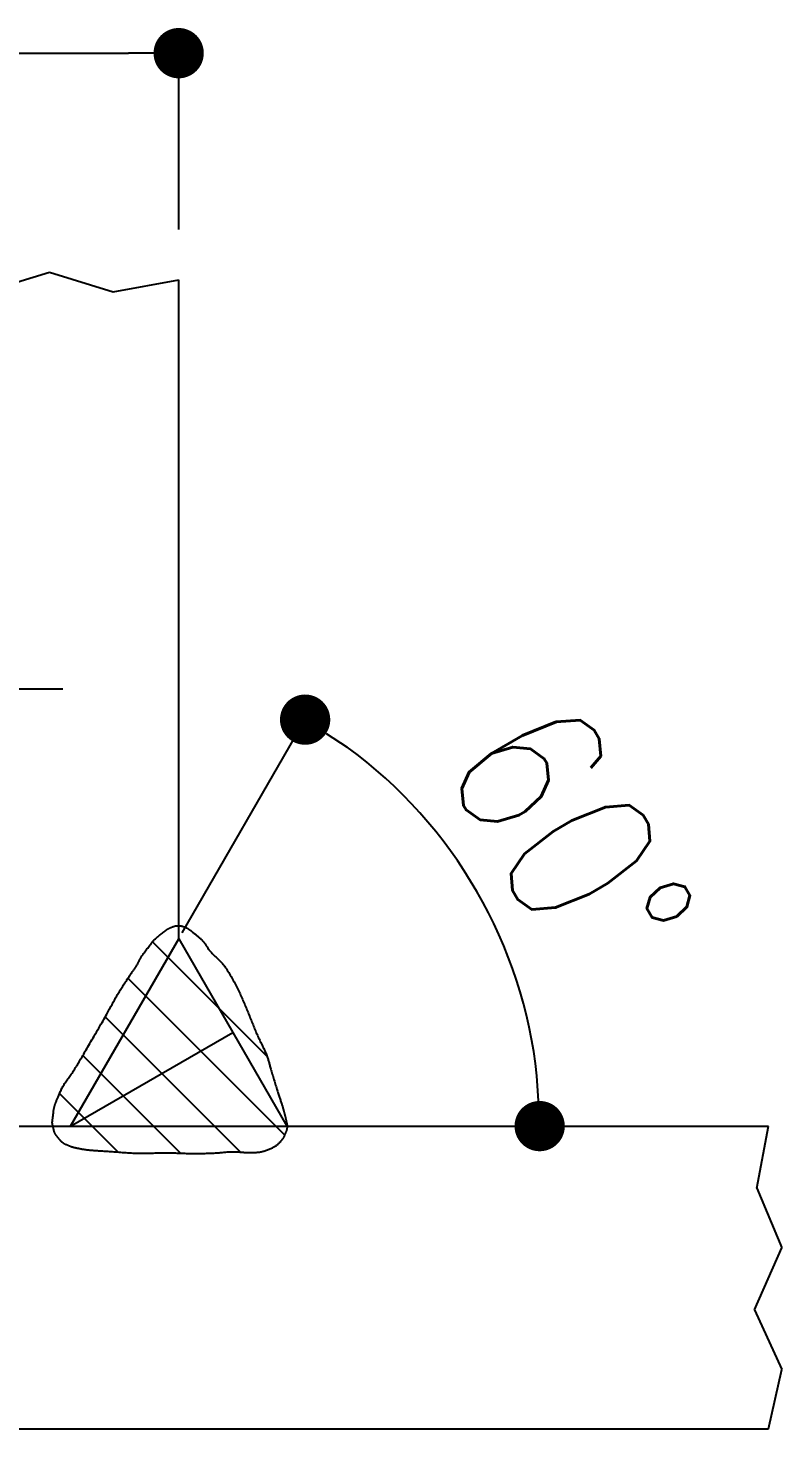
# Model space of a CAD drawing. Header units: millimetres. Extents: x 0 to 29624, y 0 to 14691.
# Drawn here: x 14247.2 to 14367.2, y 3283.2 to 3506.1 of the extents above; entities that cross this region are included whole.
import ezdxf

# ---------------------------------------------------------------- set-up
doc = ezdxf.new("R2010")
doc.units = ezdxf.units.MM
doc.header["$LTSCALE"] = 5
doc.layers.get('0').update_dxf_attribs({"color": 255})
doc.layers.add('寸法', color=4, linetype='Continuous')
doc.layers.add('金物', color=142, linetype='Continuous')
doc.styles.add('04setumei', font='simplex.shx', dxfattribs={"width": 0.7, "height": 2.5, "bigfont": 'extfont2.shx'})

# ---------------------------------------------------------------- blocks, each defined once
blk = doc.blocks.new('_Dot')
at = {"color": 0, "linetype": 'ByBlock', "lineweight": -2}
blk.add_line((-0.5, 0), (-1, 0), dxfattribs=at)
at = {"color": 0, "linetype": 'ByBlock', "const_width": 0.5}
blk.add_lwpolyline([(-0.25, 0, 1), (0.25, 0, 1)], format="xyb", close=True, dxfattribs=at)

msp = doc.modelspace()

# ---------------------------------------------------------------- linework, layer by layer
at = {"layer": '寸法'}
for p, q in [((14227.529, 3502.063), (14263.155, 3502.063)), ((14271.155, 3474.012), (14271.155, 3502.063)), ((14244.738, 3400.91), (14252.738, 3400.91)), ((14271.713, 3362.142), (14291.281, 3396.033)), ((14253.946, 3331.368), (14271.155, 3361.175)), ((14267.254, 3360.98), (14267.32, 3361.051)), ((14267.32, 3361.051), (14267.384, 3361.117)), ((14267.384, 3361.117), (14267.445, 3361.178)), ((14267.445, 3361.178), (14267.503, 3361.234)), ((14267.503, 3361.234), (14267.559, 3361.287)), ((14267.559, 3361.287), (14267.614, 3361.336)), ((14267.614, 3361.336), (14267.667, 3361.383)), ((14267.667, 3361.383), (14267.719, 3361.428)), ((14267.719, 3361.428), (14267.771, 3361.471)), ((14267.771, 3361.471), (14267.823, 3361.514)), ((14267.823, 3361.514), (14267.875, 3361.557)), ((14267.875, 3361.557), (14267.927, 3361.6)), ((14267.927, 3361.6), (14267.979, 3361.645)), ((14267.979, 3361.645), (14268.034, 3361.691)), ((14268.034, 3361.691), (14268.088, 3361.738)), ((14268.088, 3361.738), (14268.142, 3361.783)), ((14268.142, 3361.783), (14268.196, 3361.826)), ((14268.196, 3361.826), (14268.25, 3361.868)), ((14268.25, 3361.868), (14268.303, 3361.909)), ((14268.303, 3361.909), (14268.355, 3361.949)), ((14268.355, 3361.949), (14268.407, 3361.988)), ((14268.407, 3361.988), (14268.459, 3362.026)), ((14268.459, 3362.026), (14268.51, 3362.063)), ((14268.51, 3362.063), (14268.561, 3362.098)), ((14268.561, 3362.098), (14268.61, 3362.134)), ((14268.61, 3362.134), (14268.659, 3362.168)), ((14268.659, 3362.168), (14268.707, 3362.202)), ((14268.707, 3362.202), (14268.754, 3362.236)), ((14268.754, 3362.236), (14268.801, 3362.269)), ((14268.801, 3362.269), (14268.847, 3362.302)), ((14268.847, 3362.302), (14268.891, 3362.335)), ((14268.891, 3362.335), (14268.934, 3362.367)), ((14268.934, 3362.367), (14268.975, 3362.398)), ((14268.975, 3362.398), (14269.013, 3362.428)), ((14269.013, 3362.428), (14269.05, 3362.458)), ((14269.05, 3362.458), (14269.085, 3362.486)), ((14269.085, 3362.486), (14269.12, 3362.514)), ((14269.12, 3362.514), (14269.154, 3362.542)), ((14269.154, 3362.542), (14269.187, 3362.569)), ((14269.187, 3362.569), (14269.221, 3362.596)), ((14269.221, 3362.596), (14269.255, 3362.622)), ((14269.255, 3362.622), (14269.29, 3362.648)), ((14269.29, 3362.648), (14269.326, 3362.673)), ((14269.326, 3362.673), (14269.363, 3362.698)), ((14269.363, 3362.698), (14269.402, 3362.724)), ((14269.402, 3362.724), (14269.444, 3362.749)), ((14269.444, 3362.749), (14269.487, 3362.774)), ((14269.487, 3362.774), (14269.534, 3362.799)), ((14269.534, 3362.799), (14269.585, 3362.825)), ((14269.585, 3362.825), (14269.638, 3362.851)), ((14269.638, 3362.851), (14269.694, 3362.877)), ((14269.694, 3362.877), (14269.753, 3362.904)), ((14269.753, 3362.904), (14269.814, 3362.93)), ((14269.814, 3362.93), (14269.877, 3362.957)), ((14269.877, 3362.957), (14269.94, 3362.983)), ((14269.94, 3362.983), (14270.004, 3363.009)), ((14270.004, 3363.009), (14270.068, 3363.034)), ((14270.068, 3363.034), (14270.132, 3363.058)), ((14270.132, 3363.058), (14270.196, 3363.081)), ((14270.196, 3363.081), (14270.258, 3363.104)), ((14270.258, 3363.104), (14270.318, 3363.125)), ((14270.318, 3363.125), (14270.377, 3363.144)), ((14270.377, 3363.144), (14270.433, 3363.162)), ((14270.433, 3363.162), (14270.485, 3363.178)), ((14270.485, 3363.178), (14270.535, 3363.192)), ((14270.535, 3363.192), (14270.582, 3363.204)), ((14270.582, 3363.204), (14270.626, 3363.215)), ((14270.626, 3363.215), (14270.669, 3363.223)), ((14270.669, 3363.223), (14270.71, 3363.23)), ((14270.71, 3363.23), (14270.75, 3363.236)), ((14270.75, 3363.236), (14270.788, 3363.24)), ((14270.788, 3363.24), (14270.825, 3363.244)), ((14270.825, 3363.244), (14270.861, 3363.246)), ((14270.861, 3363.246), (14270.895, 3363.247)), ((14270.895, 3363.247), (14270.929, 3363.248)), ((14270.929, 3363.248), (14270.962, 3363.248)), ((14270.962, 3363.248), (14270.995, 3363.248)), ((14270.995, 3363.248), (14271.027, 3363.248)), ((14271.027, 3363.248), (14271.059, 3363.247)), ((14271.059, 3363.247), (14271.091, 3363.247)), ((14271.091, 3363.247), (14271.123, 3363.247)), ((14271.123, 3363.247), (14271.155, 3363.247)), ((14271.155, 3363.247), (14271.187, 3363.247)), ((14271.155, 3361.175), (14288.364, 3331.368)), ((14271.187, 3363.247), (14271.217, 3363.247)), ((14271.217, 3363.247), (14271.247, 3363.247)), ((14271.247, 3363.247), (14271.276, 3363.246)), ((14271.276, 3363.246), (14271.305, 3363.245)), ((14271.305, 3363.245), (14271.332, 3363.244)), ((14271.332, 3363.244), (14271.359, 3363.242)), ((14271.359, 3363.242), (14271.386, 3363.24)), ((14271.386, 3363.24), (14271.413, 3363.238)), ((14271.413, 3363.238), (14271.44, 3363.235)), ((14271.44, 3363.235), (14271.466, 3363.232)), ((14271.466, 3363.232), (14271.493, 3363.228)), ((14271.493, 3363.228), (14271.519, 3363.224)), ((14271.519, 3363.224), (14271.547, 3363.22)), ((14271.547, 3363.22), (14271.574, 3363.214)), ((14271.574, 3363.214), (14271.602, 3363.208)), ((14271.602, 3363.208), (14271.632, 3363.202)), ((14271.632, 3363.202), (14271.661, 3363.195)), ((14271.661, 3363.195), (14271.691, 3363.187)), ((14271.691, 3363.187), (14271.72, 3363.179)), ((14271.72, 3363.179), (14271.75, 3363.17)), ((14271.75, 3363.17), (14271.781, 3363.161)), ((14271.781, 3363.161), (14271.811, 3363.151)), ((14271.811, 3363.151), (14271.841, 3363.141)), ((14271.841, 3363.141), (14271.872, 3363.13)), ((14271.872, 3363.13), (14271.902, 3363.119)), ((14271.902, 3363.119), (14271.933, 3363.108)), ((14271.933, 3363.108), (14271.964, 3363.095)), ((14271.964, 3363.095), (14271.995, 3363.083)), ((14271.995, 3363.083), (14272.026, 3363.071)), ((14272.026, 3363.071), (14272.058, 3363.058)), ((14272.058, 3363.058), (14272.089, 3363.045)), ((14272.089, 3363.045), (14272.12, 3363.032)), ((14272.12, 3363.032), (14272.152, 3363.018)), ((14272.152, 3363.018), (14272.183, 3363.005)), ((14272.183, 3363.005), (14272.214, 3362.992)), ((14272.214, 3362.992), (14272.244, 3362.98)), ((14272.244, 3362.98), (14272.274, 3362.967)), ((14272.274, 3362.967), (14272.304, 3362.954)), ((14272.304, 3362.954), (14272.333, 3362.942)), ((14272.333, 3362.942), (14272.363, 3362.928)), ((14272.363, 3362.928), (14272.394, 3362.915)), ((14272.394, 3362.915), (14272.425, 3362.9)), ((14272.425, 3362.9), (14272.456, 3362.885)), ((14272.456, 3362.885), (14272.488, 3362.869)), ((14272.488, 3362.869), (14272.52, 3362.852)), ((14272.52, 3362.852), (14272.555, 3362.833)), ((14272.555, 3362.833), (14272.59, 3362.813)), ((14272.59, 3362.813), (14272.625, 3362.792)), ((14272.625, 3362.792), (14272.663, 3362.768)), ((14272.663, 3362.768), (14272.702, 3362.743)), ((14272.702, 3362.743), (14272.742, 3362.717)), ((14272.742, 3362.717), (14272.781, 3362.691)), ((14272.781, 3362.691), (14272.82, 3362.664)), ((14272.82, 3362.664), (14272.86, 3362.637)), ((14272.86, 3362.637), (14272.9, 3362.609)), ((14272.9, 3362.609), (14272.94, 3362.58)), ((14272.94, 3362.58), (14272.982, 3362.55)), ((14272.982, 3362.55), (14273.025, 3362.518)), ((14273.025, 3362.518), (14273.069, 3362.485)), ((14273.069, 3362.485), (14273.115, 3362.45)), ((14273.115, 3362.45), (14273.163, 3362.412)), ((14273.163, 3362.412), (14273.213, 3362.372)), ((14273.213, 3362.372), (14273.266, 3362.33)), ((14273.266, 3362.33), (14273.322, 3362.285)), ((14273.322, 3362.285), (14273.381, 3362.237)), ((14273.381, 3362.237), (14273.443, 3362.185)), ((14273.443, 3362.185), (14273.509, 3362.13)), ((14273.509, 3362.13), (14273.579, 3362.072)), ((14273.579, 3362.072), (14273.654, 3362.011)), ((14273.654, 3362.011), (14273.734, 3361.946)), ((14273.734, 3361.946), (14273.818, 3361.878)), ((14273.818, 3361.878), (14273.905, 3361.808)), ((14273.905, 3361.808), (14273.995, 3361.735)), ((14273.995, 3361.735), (14274.087, 3361.66)), ((14274.087, 3361.66), (14274.18, 3361.583)), ((14274.18, 3361.583), (14274.275, 3361.503)), ((14274.275, 3361.503), (14274.37, 3361.422)), ((14274.37, 3361.422), (14274.465, 3361.339)), ((14274.465, 3361.339), (14274.56, 3361.255)), ((14274.56, 3361.255), (14274.653, 3361.169)), ((14274.653, 3361.169), (14274.744, 3361.082)), ((14274.744, 3361.082), (14274.833, 3360.994)), ((14265.485, 3358.683), (14265.578, 3358.817)), ((14265.578, 3358.817), (14265.677, 3358.956)), ((14265.677, 3358.956), (14265.781, 3359.1)), ((14265.781, 3359.1), (14265.888, 3359.247)), ((14265.888, 3359.247), (14265.998, 3359.396)), ((14265.998, 3359.396), (14266.11, 3359.546)), ((14266.11, 3359.546), (14266.223, 3359.695)), ((14266.223, 3359.695), (14266.335, 3359.843)), ((14266.335, 3359.843), (14266.446, 3359.988)), ((14266.446, 3359.988), (14266.555, 3360.129)), ((14266.555, 3360.129), (14266.66, 3360.264)), ((14266.66, 3360.264), (14266.762, 3360.393)), ((14266.762, 3360.393), (14266.859, 3360.513)), ((14266.859, 3360.513), (14266.949, 3360.625)), ((14266.949, 3360.625), (14267.033, 3360.726)), ((14267.013, 3360.702), (14285.21, 3342.505)), ((14267.033, 3360.726), (14267.11, 3360.818)), ((14267.11, 3360.818), (14267.184, 3360.902)), ((14267.184, 3360.902), (14267.254, 3360.98)), ((14274.833, 3360.994), (14274.919, 3360.905)), ((14274.919, 3360.905), (14275.002, 3360.816)), ((14275.002, 3360.816), (14275.08, 3360.726)), ((14275.08, 3360.726), (14275.154, 3360.635)), ((14275.154, 3360.635), (14275.225, 3360.543)), ((14275.225, 3360.543), (14275.293, 3360.45)), ((14275.293, 3360.45), (14275.358, 3360.356)), ((14275.358, 3360.356), (14275.422, 3360.26)), ((14275.422, 3360.26), (14275.486, 3360.163)), ((14275.486, 3360.163), (14275.55, 3360.064)), ((14275.55, 3360.064), (14275.615, 3359.964)), ((14275.615, 3359.964), (14275.681, 3359.862)), ((14275.681, 3359.862), (14275.75, 3359.757)), ((14275.75, 3359.757), (14275.822, 3359.651)), ((14275.822, 3359.651), (14275.898, 3359.542)), ((14275.898, 3359.542), (14275.978, 3359.431)), ((14275.978, 3359.431), (14276.065, 3359.318)), ((14276.065, 3359.318), (14276.157, 3359.202)), ((14276.157, 3359.202), (14276.256, 3359.084)), ((14276.256, 3359.084), (14276.363, 3358.964)), ((14276.363, 3358.964), (14276.477, 3358.843)), ((14276.477, 3358.843), (14276.597, 3358.722)), ((14264.251, 3356.552), (14264.323, 3356.658)), ((14264.323, 3356.658), (14264.392, 3356.762)), ((14264.392, 3356.762), (14264.46, 3356.867)), ((14264.46, 3356.867), (14264.522, 3356.969)), ((14264.522, 3356.969), (14264.58, 3357.066)), ((14264.58, 3357.066), (14264.632, 3357.159)), ((14264.632, 3357.159), (14264.68, 3357.249)), ((14264.68, 3357.249), (14264.725, 3357.337)), ((14264.725, 3357.337), (14264.767, 3357.423)), ((14264.767, 3357.423), (14264.808, 3357.508)), ((14264.808, 3357.508), (14264.848, 3357.591)), ((14264.848, 3357.591), (14264.888, 3357.676)), ((14264.888, 3357.676), (14264.93, 3357.761)), ((14264.93, 3357.761), (14264.973, 3357.848)), ((14264.973, 3357.848), (14265.018, 3357.937)), ((14265.018, 3357.937), (14265.068, 3358.028)), ((14265.068, 3358.028), (14265.122, 3358.124)), ((14265.122, 3358.124), (14265.181, 3358.224)), ((14265.181, 3358.224), (14265.245, 3358.329)), ((14265.245, 3358.329), (14265.317, 3358.439)), ((14265.317, 3358.439), (14265.397, 3358.557)), ((14265.397, 3358.557), (14265.485, 3358.683)), ((14276.597, 3358.722), (14276.722, 3358.599)), ((14276.722, 3358.599), (14276.852, 3358.475)), ((14276.852, 3358.475), (14276.985, 3358.349)), ((14276.985, 3358.349), (14277.123, 3358.22)), ((14277.123, 3358.22), (14277.262, 3358.09)), ((14277.262, 3358.09), (14277.404, 3357.956)), ((14277.404, 3357.956), (14277.546, 3357.819)), ((14277.546, 3357.819), (14277.688, 3357.678)), ((14277.688, 3357.678), (14277.83, 3357.534)), ((14277.83, 3357.534), (14277.97, 3357.385)), ((14277.97, 3357.385), (14278.108, 3357.231)), ((14278.108, 3357.231), (14278.244, 3357.073)), ((14278.244, 3357.073), (14278.376, 3356.91)), ((14278.376, 3356.91), (14278.504, 3356.741)), ((14278.504, 3356.741), (14278.629, 3356.565)), ((14262.685, 3354.298), (14262.784, 3354.452)), ((14262.784, 3354.452), (14262.882, 3354.601)), ((14262.882, 3354.601), (14262.978, 3354.747)), ((14262.978, 3354.747), (14263.071, 3354.889)), ((14263.071, 3354.889), (14263.163, 3355.027)), ((14263.079, 3354.901), (14288.059, 3329.921)), ((14263.163, 3355.027), (14263.254, 3355.161)), ((14263.254, 3355.161), (14263.345, 3355.292)), ((14263.345, 3355.292), (14263.434, 3355.419)), ((14263.434, 3355.419), (14263.522, 3355.542)), ((14263.522, 3355.542), (14263.609, 3355.663)), ((14263.609, 3355.663), (14263.695, 3355.781)), ((14263.695, 3355.781), (14263.78, 3355.897)), ((14263.78, 3355.897), (14263.862, 3356.01)), ((14263.862, 3356.01), (14263.944, 3356.121)), ((14263.944, 3356.121), (14264.023, 3356.231)), ((14264.023, 3356.231), (14264.101, 3356.339)), ((14264.101, 3356.339), (14264.177, 3356.446)), ((14264.177, 3356.446), (14264.251, 3356.552)), ((14278.629, 3356.565), (14278.754, 3356.383)), ((14278.754, 3356.383), (14278.879, 3356.194)), ((14278.879, 3356.194), (14279.003, 3355.999)), ((14279.003, 3355.999), (14279.127, 3355.799)), ((14279.127, 3355.799), (14279.249, 3355.595)), ((14279.249, 3355.595), (14279.372, 3355.387)), ((14279.372, 3355.387), (14279.493, 3355.176)), ((14279.493, 3355.176), (14279.613, 3354.962)), ((14279.613, 3354.962), (14279.732, 3354.747)), ((14279.732, 3354.747), (14279.849, 3354.53)), ((14279.849, 3354.53), (14279.965, 3354.313)), ((14261.322, 3352.106), (14261.426, 3352.282)), ((14261.426, 3352.282), (14261.53, 3352.457)), ((14261.53, 3352.457), (14261.635, 3352.632)), ((14261.635, 3352.632), (14261.742, 3352.806)), ((14261.742, 3352.806), (14261.848, 3352.979)), ((14261.848, 3352.979), (14261.954, 3353.15)), ((14261.954, 3353.15), (14262.06, 3353.321)), ((14262.06, 3353.321), (14262.166, 3353.489)), ((14262.166, 3353.489), (14262.272, 3353.656)), ((14262.272, 3353.656), (14262.377, 3353.821)), ((14262.377, 3353.821), (14262.481, 3353.983)), ((14262.481, 3353.983), (14262.583, 3354.142)), ((14262.583, 3354.142), (14262.685, 3354.298)), ((14279.965, 3354.313), (14280.08, 3354.096)), ((14280.08, 3354.096), (14280.192, 3353.879)), ((14280.192, 3353.879), (14280.304, 3353.664)), ((14280.304, 3353.664), (14280.412, 3353.451)), ((14280.412, 3353.451), (14280.52, 3353.24)), ((14280.52, 3353.24), (14280.625, 3353.031)), ((14280.625, 3353.031), (14280.727, 3352.821)), ((14280.727, 3352.821), (14280.827, 3352.61)), ((14280.827, 3352.61), (14280.926, 3352.399)), ((14280.926, 3352.399), (14281.022, 3352.187)), ((14281.022, 3352.187), (14281.117, 3351.975)), ((14260.061, 3349.803), (14260.169, 3350.002)), ((14260.169, 3350.002), (14260.272, 3350.194)), ((14260.272, 3350.194), (14260.372, 3350.38)), ((14260.372, 3350.38), (14260.469, 3350.561)), ((14260.469, 3350.561), (14260.564, 3350.738)), ((14260.564, 3350.738), (14260.657, 3350.912)), ((14260.657, 3350.912), (14260.75, 3351.084)), ((14260.75, 3351.084), (14260.841, 3351.254)), ((14260.841, 3351.254), (14260.934, 3351.423)), ((14260.934, 3351.423), (14261.028, 3351.591)), ((14261.028, 3351.591), (14261.123, 3351.761)), ((14261.123, 3351.761), (14261.221, 3351.933)), ((14261.221, 3351.933), (14261.322, 3352.106)), ((14281.117, 3351.975), (14281.211, 3351.762)), ((14281.211, 3351.762), (14281.303, 3351.55)), ((14281.303, 3351.55), (14281.394, 3351.337)), ((14281.394, 3351.337), (14281.485, 3351.124)), ((14281.485, 3351.124), (14281.574, 3350.911)), ((14281.574, 3350.911), (14281.664, 3350.697)), ((14281.664, 3350.697), (14281.753, 3350.484)), ((14281.753, 3350.484), (14281.842, 3350.271)), ((14281.842, 3350.271), (14281.931, 3350.058)), ((14281.931, 3350.058), (14282.021, 3349.846)), ((14258.788, 3347.56), (14258.959, 3347.856)), ((14258.959, 3347.856), (14259.124, 3348.142)), ((14259.124, 3348.142), (14259.282, 3348.417)), ((14259.282, 3348.417), (14259.432, 3348.679)), ((14259.432, 3348.679), (14259.573, 3348.926)), ((14259.481, 3348.765), (14281.008, 3327.237)), ((14259.573, 3348.926), (14259.705, 3349.159)), ((14259.705, 3349.159), (14259.83, 3349.383)), ((14259.83, 3349.383), (14259.948, 3349.597)), ((14259.948, 3349.597), (14260.061, 3349.803)), ((14282.021, 3349.846), (14282.111, 3349.633)), ((14282.111, 3349.633), (14282.201, 3349.42)), ((14282.201, 3349.42), (14282.291, 3349.206)), ((14282.291, 3349.206), (14282.379, 3348.991)), ((14282.379, 3348.991), (14282.468, 3348.776)), ((14282.468, 3348.776), (14282.555, 3348.559)), ((14282.555, 3348.559), (14282.643, 3348.343)), ((14282.643, 3348.343), (14282.73, 3348.127)), ((14282.73, 3348.127), (14282.817, 3347.911)), ((14282.817, 3347.911), (14282.903, 3347.696)), ((14282.903, 3347.696), (14282.99, 3347.481)), ((14253.946, 3331.368), (14279.76, 3346.272)), ((14257.528, 3345.395), (14257.707, 3345.701)), ((14257.707, 3345.701), (14257.888, 3346.012)), ((14257.888, 3346.012), (14258.07, 3346.324)), ((14258.07, 3346.324), (14258.253, 3346.638)), ((14258.253, 3346.638), (14258.434, 3346.95)), ((14258.434, 3346.95), (14258.613, 3347.258)), ((14258.613, 3347.258), (14258.788, 3347.56)), ((14282.99, 3347.481), (14283.077, 3347.268)), ((14283.077, 3347.268), (14283.163, 3347.056)), ((14283.163, 3347.056), (14283.249, 3346.846)), ((14283.249, 3346.846), (14283.335, 3346.637)), ((14283.335, 3346.637), (14283.422, 3346.431)), ((14283.422, 3346.431), (14283.509, 3346.227)), ((14283.509, 3346.227), (14283.596, 3346.026)), ((14283.596, 3346.026), (14283.685, 3345.827)), ((14283.685, 3345.827), (14283.776, 3345.628)), ((14283.776, 3345.628), (14283.868, 3345.43)), ((14283.868, 3345.43), (14283.961, 3345.232)), ((14256.164, 3343.057), (14256.295, 3343.283)), ((14256.295, 3343.283), (14256.429, 3343.514)), ((14256.429, 3343.514), (14256.568, 3343.752)), ((14256.568, 3343.752), (14256.711, 3343.996)), ((14256.711, 3343.996), (14256.86, 3344.252)), ((14256.86, 3344.252), (14257.017, 3344.521)), ((14257.017, 3344.521), (14257.182, 3344.803)), ((14257.182, 3344.803), (14257.353, 3345.095)), ((14257.353, 3345.095), (14257.528, 3345.395)), ((14283.961, 3345.232), (14284.056, 3345.036)), ((14284.056, 3345.036), (14284.15, 3344.842)), ((14284.15, 3344.842), (14284.245, 3344.648)), ((14284.245, 3344.648), (14284.339, 3344.457)), ((14284.339, 3344.457), (14284.432, 3344.267)), ((14284.432, 3344.267), (14284.523, 3344.08)), ((14284.523, 3344.08), (14284.612, 3343.895)), ((14284.612, 3343.895), (14284.699, 3343.712)), ((14284.699, 3343.712), (14284.783, 3343.532)), ((14284.783, 3343.532), (14284.864, 3343.355)), ((14284.864, 3343.355), (14284.941, 3343.182)), ((14254.87, 3340.863), (14254.983, 3341.047)), ((14254.983, 3341.047), (14255.096, 3341.233)), ((14255.096, 3341.233), (14255.209, 3341.422)), ((14255.209, 3341.422), (14255.323, 3341.613)), ((14255.323, 3341.613), (14255.437, 3341.807)), ((14255.437, 3341.807), (14255.553, 3342.005)), ((14255.553, 3342.005), (14255.671, 3342.207)), ((14255.671, 3342.207), (14255.79, 3342.412)), ((14255.79, 3342.412), (14255.912, 3342.622)), ((14255.903, 3342.607), (14271.446, 3327.064)), ((14255.912, 3342.622), (14256.037, 3342.837)), ((14256.037, 3342.837), (14256.164, 3343.057)), ((14284.941, 3343.182), (14285.014, 3343.011)), ((14285.014, 3343.011), (14285.081, 3342.844)), ((14285.081, 3342.844), (14285.144, 3342.683)), ((14285.144, 3342.683), (14285.201, 3342.529)), ((14285.201, 3342.529), (14285.253, 3342.382)), ((14285.253, 3342.382), (14285.301, 3342.241)), ((14285.301, 3342.241), (14285.345, 3342.104)), ((14285.345, 3342.104), (14285.386, 3341.97)), ((14285.386, 3341.97), (14285.424, 3341.839)), ((14285.424, 3341.839), (14285.461, 3341.709)), ((14285.461, 3341.709), (14285.497, 3341.578)), ((14285.497, 3341.578), (14285.533, 3341.447)), ((14285.533, 3341.447), (14285.568, 3341.313)), ((14285.568, 3341.313), (14285.605, 3341.177)), ((14285.605, 3341.177), (14285.643, 3341.035)), ((14285.643, 3341.035), (14285.684, 3340.888)), ((14253.395, 3338.713), (14253.502, 3338.863)), ((14253.502, 3338.863), (14253.611, 3339.015)), ((14253.611, 3339.015), (14253.722, 3339.168)), ((14253.722, 3339.168), (14253.835, 3339.323)), ((14253.835, 3339.323), (14253.95, 3339.481)), ((14253.95, 3339.481), (14254.065, 3339.642)), ((14254.065, 3339.642), (14254.181, 3339.806)), ((14254.181, 3339.806), (14254.296, 3339.973)), ((14254.296, 3339.973), (14254.413, 3340.144)), ((14254.413, 3340.144), (14254.528, 3340.319)), ((14254.528, 3340.319), (14254.643, 3340.498)), ((14254.643, 3340.498), (14254.757, 3340.68)), ((14254.757, 3340.68), (14254.87, 3340.863)), ((14285.684, 3340.888), (14285.727, 3340.735)), ((14285.727, 3340.735), (14285.773, 3340.574)), ((14285.773, 3340.574), (14285.824, 3340.404)), ((14285.824, 3340.404), (14285.879, 3340.224)), ((14285.879, 3340.224), (14285.936, 3340.034)), ((14285.936, 3340.034), (14285.996, 3339.835)), ((14285.996, 3339.835), (14286.058, 3339.629)), ((14286.058, 3339.629), (14286.122, 3339.418)), ((14286.122, 3339.418), (14286.187, 3339.202)), ((14286.187, 3339.202), (14286.253, 3338.982)), ((14286.253, 3338.982), (14286.319, 3338.761)), ((14286.319, 3338.761), (14286.386, 3338.539)), ((14252.125, 3336.385), (14252.183, 3336.523)), ((14252.183, 3336.523), (14252.242, 3336.664)), ((14252.203, 3336.572), (14261.53, 3327.246)), ((14252.242, 3336.664), (14252.305, 3336.807)), ((14252.305, 3336.807), (14252.369, 3336.951)), ((14252.369, 3336.951), (14252.437, 3337.097)), ((14252.437, 3337.097), (14252.507, 3337.244)), ((14252.507, 3337.244), (14252.581, 3337.392)), ((14252.581, 3337.392), (14252.657, 3337.539)), ((14252.657, 3337.539), (14252.736, 3337.687)), ((14252.736, 3337.687), (14252.819, 3337.833)), ((14252.819, 3337.833), (14252.905, 3337.979)), ((14252.905, 3337.979), (14252.996, 3338.125)), ((14252.996, 3338.125), (14253.091, 3338.271)), ((14253.091, 3338.271), (14253.189, 3338.418)), ((14253.189, 3338.418), (14253.29, 3338.565)), ((14253.29, 3338.565), (14253.395, 3338.713)), ((14286.386, 3338.539), (14286.453, 3338.318)), ((14286.453, 3338.318), (14286.519, 3338.098)), ((14286.519, 3338.098), (14286.584, 3337.883)), ((14286.584, 3337.883), (14286.648, 3337.672)), ((14286.648, 3337.672), (14286.711, 3337.467)), ((14286.711, 3337.467), (14286.771, 3337.27)), ((14286.771, 3337.27), (14286.829, 3337.081)), ((14286.829, 3337.081), (14286.885, 3336.903)), ((14286.885, 3336.903), (14286.938, 3336.732)), ((14286.938, 3336.732), (14286.992, 3336.565)), ((14286.992, 3336.565), (14287.044, 3336.401)), ((14251.332, 3334.265), (14251.349, 3334.336)), ((14251.349, 3334.336), (14251.367, 3334.404)), ((14251.367, 3334.404), (14251.385, 3334.47)), ((14251.385, 3334.47), (14251.404, 3334.535)), ((14251.404, 3334.535), (14251.423, 3334.599)), ((14251.423, 3334.599), (14251.443, 3334.664)), ((14251.443, 3334.664), (14251.465, 3334.728)), ((14251.465, 3334.728), (14251.487, 3334.794)), ((14251.487, 3334.794), (14251.512, 3334.861)), ((14251.512, 3334.861), (14251.537, 3334.931)), ((14251.537, 3334.931), (14251.565, 3335.003)), ((14251.565, 3335.003), (14251.594, 3335.079)), ((14251.594, 3335.079), (14251.626, 3335.158)), ((14251.626, 3335.158), (14251.66, 3335.243)), ((14251.66, 3335.243), (14251.696, 3335.332)), ((14251.696, 3335.332), (14251.736, 3335.427)), ((14251.736, 3335.427), (14251.778, 3335.529)), ((14251.778, 3335.529), (14251.822, 3335.636)), ((14251.822, 3335.636), (14251.868, 3335.75)), ((14251.868, 3335.75), (14251.916, 3335.869)), ((14251.916, 3335.869), (14251.965, 3335.992)), ((14251.965, 3335.992), (14252.016, 3336.119)), ((14252.016, 3336.119), (14252.07, 3336.251)), ((14252.07, 3336.251), (14252.125, 3336.385)), ((14287.044, 3336.401), (14287.095, 3336.242)), ((14287.095, 3336.242), (14287.146, 3336.087)), ((14287.146, 3336.087), (14287.196, 3335.935)), ((14287.196, 3335.935), (14287.244, 3335.787)), ((14287.244, 3335.787), (14287.292, 3335.643)), ((14287.292, 3335.643), (14287.338, 3335.503)), ((14287.338, 3335.503), (14287.383, 3335.367)), ((14287.383, 3335.367), (14287.427, 3335.235)), ((14287.427, 3335.235), (14287.469, 3335.107)), ((14287.469, 3335.107), (14287.51, 3334.982)), ((14287.51, 3334.982), (14287.549, 3334.861)), ((14287.549, 3334.861), (14287.587, 3334.744)), ((14287.587, 3334.744), (14287.623, 3334.631)), ((14287.623, 3334.631), (14287.657, 3334.521)), ((14287.657, 3334.521), (14287.689, 3334.418)), ((14287.689, 3334.418), (14287.718, 3334.32)), ((14287.718, 3334.32), (14287.746, 3334.228)), ((14251.043, 3332.009), (14251.049, 3332.08)), ((14251.049, 3332.08), (14251.056, 3332.153)), ((14251.056, 3332.153), (14251.065, 3332.228)), ((14251.065, 3332.228), (14251.075, 3332.304)), ((14251.075, 3332.304), (14251.085, 3332.382)), ((14251.085, 3332.382), (14251.096, 3332.46)), ((14251.096, 3332.46), (14251.107, 3332.538)), ((14251.107, 3332.538), (14251.119, 3332.617)), ((14251.119, 3332.617), (14251.13, 3332.696)), ((14251.13, 3332.696), (14251.142, 3332.774)), ((14251.142, 3332.774), (14251.153, 3332.851)), ((14251.153, 3332.851), (14251.164, 3332.928)), ((14251.164, 3332.928), (14251.174, 3333.002)), ((14251.174, 3333.002), (14251.183, 3333.076)), ((14251.183, 3333.076), (14251.192, 3333.147)), ((14251.192, 3333.147), (14251.199, 3333.219)), ((14251.199, 3333.219), (14251.206, 3333.289)), ((14251.206, 3333.289), (14251.212, 3333.359)), ((14251.212, 3333.359), (14251.218, 3333.429)), ((14251.218, 3333.429), (14251.224, 3333.498)), ((14251.224, 3333.498), (14251.23, 3333.567)), ((14251.23, 3333.567), (14251.236, 3333.636)), ((14251.236, 3333.636), (14251.242, 3333.705)), ((14251.242, 3333.705), (14251.25, 3333.774)), ((14251.25, 3333.774), (14251.258, 3333.843)), ((14251.258, 3333.843), (14251.266, 3333.912)), ((14251.266, 3333.912), (14251.276, 3333.981)), ((14251.276, 3333.981), (14251.288, 3334.052)), ((14251.288, 3334.052), (14251.301, 3334.122)), ((14251.301, 3334.122), (14251.315, 3334.193)), ((14251.315, 3334.193), (14251.332, 3334.265)), ((14287.746, 3334.228), (14287.771, 3334.142)), ((14287.771, 3334.142), (14287.795, 3334.06)), ((14287.795, 3334.06), (14287.817, 3333.983)), ((14287.817, 3333.983), (14287.838, 3333.909)), ((14287.838, 3333.909), (14287.857, 3333.839)), ((14287.857, 3333.839), (14287.875, 3333.77)), ((14287.875, 3333.77), (14287.893, 3333.704)), ((14287.893, 3333.704), (14287.91, 3333.639)), ((14287.91, 3333.639), (14287.927, 3333.575)), ((14287.927, 3333.575), (14287.944, 3333.511)), ((14287.944, 3333.511), (14287.961, 3333.447)), ((14287.961, 3333.447), (14287.977, 3333.382)), ((14287.977, 3333.382), (14287.995, 3333.316)), ((14287.995, 3333.316), (14288.013, 3333.247)), ((14288.013, 3333.247), (14288.031, 3333.177)), ((14288.031, 3333.177), (14288.049, 3333.108)), ((14288.049, 3333.108), (14288.066, 3333.039)), ((14288.066, 3333.039), (14288.084, 3332.97)), ((14288.084, 3332.97), (14288.101, 3332.902)), ((14288.101, 3332.902), (14288.118, 3332.834)), ((14288.118, 3332.834), (14288.135, 3332.767)), ((14288.135, 3332.767), (14288.151, 3332.7)), ((14288.151, 3332.7), (14288.167, 3332.635)), ((14288.167, 3332.635), (14288.182, 3332.57)), ((14288.182, 3332.57), (14288.198, 3332.506)), ((14288.198, 3332.506), (14288.212, 3332.444)), ((14288.212, 3332.444), (14288.226, 3332.382)), ((14288.226, 3332.382), (14288.241, 3332.322)), ((14288.241, 3332.322), (14288.254, 3332.264)), ((14288.254, 3332.264), (14288.267, 3332.206)), ((14288.267, 3332.206), (14288.279, 3332.151)), ((14288.279, 3332.151), (14288.291, 3332.096)), ((14288.291, 3332.096), (14288.303, 3332.043)), ((14251.035, 3331.812), (14251.036, 3331.875)), ((14251.035, 3331.812), (14251.035, 3331.752)), ((14251.035, 3331.752), (14251.038, 3331.695)), ((14251.036, 3331.875), (14251.038, 3331.941)), ((14251.038, 3331.941), (14251.043, 3332.009)), ((14251.038, 3331.695), (14251.042, 3331.64)), ((14251.042, 3331.64), (14251.047, 3331.587)), ((14251.047, 3331.587), (14251.054, 3331.537)), ((14251.054, 3331.537), (14251.062, 3331.488)), ((14251.062, 3331.488), (14251.071, 3331.44)), ((14251.071, 3331.44), (14251.081, 3331.393)), ((14251.081, 3331.393), (14251.091, 3331.348)), ((14251.091, 3331.348), (14251.102, 3331.303)), ((14251.102, 3331.303), (14251.113, 3331.259)), ((14251.113, 3331.259), (14251.125, 3331.216)), ((14251.125, 3331.216), (14251.137, 3331.172)), ((14251.137, 3331.172), (14251.149, 3331.128)), ((14251.149, 3331.128), (14251.161, 3331.084)), ((14251.161, 3331.084), (14251.172, 3331.04)), ((14251.172, 3331.04), (14251.183, 3330.994)), ((14251.183, 3330.994), (14251.194, 3330.949)), ((14251.194, 3330.949), (14251.203, 3330.904)), ((14251.203, 3330.904), (14251.212, 3330.861)), ((14251.212, 3330.861), (14251.221, 3330.818)), ((14251.221, 3330.818), (14251.23, 3330.775)), ((14251.23, 3330.775), (14251.239, 3330.732)), ((14251.239, 3330.732), (14251.247, 3330.69)), ((14251.247, 3330.69), (14251.257, 3330.648)), ((14251.257, 3330.648), (14251.267, 3330.606)), ((14251.267, 3330.606), (14251.279, 3330.564)), ((14251.279, 3330.564), (14251.292, 3330.521)), ((14251.292, 3330.521), (14251.306, 3330.478)), ((14251.306, 3330.478), (14251.321, 3330.435)), ((14251.321, 3330.435), (14251.339, 3330.39)), ((14251.339, 3330.39), (14251.359, 3330.345)), ((14251.359, 3330.345), (14251.381, 3330.299)), ((14251.381, 3330.299), (14251.406, 3330.251)), ((14251.406, 3330.251), (14251.434, 3330.202)), ((14251.434, 3330.202), (14251.465, 3330.151)), ((14251.465, 3330.151), (14251.498, 3330.099)), ((14251.498, 3330.099), (14251.535, 3330.045)), ((14251.535, 3330.045), (14251.573, 3329.99)), ((14251.573, 3329.99), (14251.613, 3329.935)), ((14251.613, 3329.935), (14251.654, 3329.88)), ((14251.654, 3329.88), (14251.696, 3329.824)), ((14288.006, 3329.797), (14288.03, 3329.851)), ((14288.03, 3329.851), (14288.052, 3329.905)), ((14288.052, 3329.905), (14288.073, 3329.958)), ((14288.073, 3329.958), (14288.093, 3330.01)), ((14288.093, 3330.01), (14288.112, 3330.061)), ((14288.112, 3330.061), (14288.131, 3330.11)), ((14288.131, 3330.11), (14288.151, 3330.159)), ((14288.151, 3330.159), (14288.17, 3330.207)), ((14288.17, 3330.207), (14288.19, 3330.254)), ((14288.19, 3330.254), (14288.211, 3330.3)), ((14288.211, 3330.3), (14288.23, 3330.344)), ((14288.23, 3330.344), (14288.249, 3330.388)), ((14288.249, 3330.388), (14288.267, 3330.43)), ((14288.267, 3330.43), (14288.284, 3330.471)), ((14288.284, 3330.471), (14288.3, 3330.511)), ((14288.3, 3330.511), (14288.316, 3330.551)), ((14288.303, 3332.043), (14288.315, 3331.991)), ((14288.315, 3331.991), (14288.325, 3331.941)), ((14288.316, 3330.551), (14288.331, 3330.589)), ((14288.325, 3331.941), (14288.336, 3331.891)), ((14288.331, 3330.589), (14288.345, 3330.627)), ((14288.336, 3331.891), (14288.346, 3331.843)), ((14288.345, 3330.627), (14288.358, 3330.664)), ((14288.346, 3331.843), (14288.356, 3331.795)), ((14288.356, 3331.795), (14288.366, 3331.749)), ((14288.358, 3330.664), (14288.37, 3330.7)), ((14288.366, 3331.749), (14288.374, 3331.704)), ((14288.37, 3330.7), (14288.382, 3330.736)), ((14288.374, 3331.704), (14288.383, 3331.66)), ((14288.382, 3330.736), (14288.393, 3330.77)), ((14288.383, 3331.66), (14288.391, 3331.617)), ((14288.391, 3331.617), (14288.398, 3331.575)), ((14288.393, 3330.77), (14288.402, 3330.805)), ((14288.398, 3331.575), (14288.405, 3331.534)), ((14288.402, 3330.805), (14288.412, 3330.839)), ((14288.405, 3331.534), (14288.412, 3331.494)), ((14288.412, 3331.494), (14288.417, 3331.455)), ((14288.412, 3330.839), (14288.42, 3330.873)), ((14288.417, 3331.455), (14288.423, 3331.417)), ((14288.42, 3330.873), (14288.428, 3330.906)), ((14288.423, 3331.417), (14288.428, 3331.38)), ((14288.428, 3331.38), (14288.432, 3331.345)), ((14288.428, 3330.906), (14288.434, 3330.938)), ((14288.432, 3331.345), (14288.436, 3331.312)), ((14288.434, 3330.938), (14288.439, 3330.968)), ((14288.436, 3331.312), (14288.439, 3331.281)), ((14288.439, 3331.281), (14288.443, 3331.252)), ((14288.439, 3330.968), (14288.444, 3330.997)), ((14288.443, 3331.252), (14288.445, 3331.224)), ((14288.444, 3330.997), (14288.447, 3331.023)), ((14288.445, 3331.224), (14288.448, 3331.198)), ((14288.447, 3331.023), (14288.449, 3331.049)), ((14288.448, 3331.198), (14288.45, 3331.173)), ((14288.449, 3331.049), (14288.451, 3331.075)), ((14288.45, 3331.173), (14288.451, 3331.148)), ((14288.451, 3331.148), (14288.452, 3331.123)), ((14288.451, 3331.075), (14288.452, 3331.099)), ((14288.452, 3331.099), (14288.452, 3331.123)), ((14251.696, 3329.824), (14251.739, 3329.768)), ((14251.739, 3329.768), (14251.783, 3329.712)), ((14251.783, 3329.712), (14251.827, 3329.658)), ((14251.827, 3329.658), (14251.87, 3329.604)), ((14251.87, 3329.604), (14251.914, 3329.552)), ((14251.914, 3329.552), (14251.956, 3329.5)), ((14251.956, 3329.5), (14251.997, 3329.451)), ((14251.997, 3329.451), (14252.037, 3329.404)), ((14252.037, 3329.404), (14252.075, 3329.359)), ((14252.075, 3329.359), (14252.112, 3329.316)), ((14252.112, 3329.316), (14252.147, 3329.275)), ((14252.147, 3329.275), (14252.181, 3329.234)), ((14252.181, 3329.234), (14252.214, 3329.195)), ((14252.214, 3329.195), (14252.247, 3329.158)), ((14252.247, 3329.158), (14252.278, 3329.121)), ((14252.278, 3329.121), (14252.311, 3329.085)), ((14252.311, 3329.085), (14252.343, 3329.051)), ((14252.343, 3329.051), (14252.375, 3329.017)), ((14252.375, 3329.017), (14252.408, 3328.984)), ((14252.408, 3328.984), (14252.441, 3328.951)), ((14252.441, 3328.951), (14252.476, 3328.919)), ((14252.476, 3328.919), (14252.511, 3328.888)), ((14252.511, 3328.888), (14252.548, 3328.856)), ((14252.548, 3328.856), (14252.587, 3328.826)), ((14252.587, 3328.826), (14252.628, 3328.795)), ((14252.628, 3328.795), (14252.67, 3328.764)), ((14252.67, 3328.764), (14252.714, 3328.734)), ((14252.714, 3328.734), (14252.76, 3328.705)), ((14252.76, 3328.705), (14252.807, 3328.676)), ((14252.807, 3328.676), (14252.855, 3328.648)), ((14252.855, 3328.648), (14252.904, 3328.62)), ((14252.904, 3328.62), (14252.954, 3328.593)), ((14252.954, 3328.593), (14253.005, 3328.566)), ((14253.005, 3328.566), (14253.057, 3328.54)), ((14253.057, 3328.54), (14253.11, 3328.514)), ((14253.11, 3328.514), (14253.164, 3328.489)), ((14253.164, 3328.489), (14253.219, 3328.464)), ((14253.219, 3328.464), (14253.274, 3328.439)), ((14253.274, 3328.439), (14253.331, 3328.415)), ((14253.331, 3328.415), (14253.387, 3328.391)), ((14253.387, 3328.391), (14253.445, 3328.367)), ((14253.445, 3328.367), (14253.503, 3328.342)), ((14253.503, 3328.342), (14253.562, 3328.318)), ((14253.562, 3328.318), (14253.62, 3328.294)), ((14253.62, 3328.294), (14253.676, 3328.271)), ((14253.676, 3328.271), (14253.732, 3328.248)), ((14253.732, 3328.248), (14253.787, 3328.226)), ((14253.787, 3328.226), (14253.842, 3328.203)), ((14253.842, 3328.203), (14253.897, 3328.182)), ((14253.897, 3328.182), (14253.953, 3328.16)), ((14253.953, 3328.16), (14254.011, 3328.138)), ((14254.011, 3328.138), (14254.071, 3328.117)), ((14254.071, 3328.117), (14254.132, 3328.096)), ((14254.132, 3328.096), (14254.198, 3328.075)), ((14254.198, 3328.075), (14254.266, 3328.054)), ((14254.266, 3328.054), (14254.338, 3328.032)), ((14254.338, 3328.032), (14254.415, 3328.011)), ((14254.415, 3328.011), (14254.497, 3327.99)), ((14254.497, 3327.99), (14254.584, 3327.968)), ((14254.584, 3327.968), (14254.677, 3327.946)), ((14254.677, 3327.946), (14254.775, 3327.924)), ((14254.775, 3327.924), (14254.876, 3327.902)), ((14254.876, 3327.902), (14254.981, 3327.879)), ((14254.981, 3327.879), (14255.089, 3327.856)), ((14255.089, 3327.856), (14255.201, 3327.833)), ((14255.201, 3327.833), (14255.316, 3327.809)), ((14255.316, 3327.809), (14255.435, 3327.786)), ((14255.435, 3327.786), (14255.558, 3327.763)), ((14255.558, 3327.763), (14255.684, 3327.74)), ((14255.684, 3327.74), (14255.814, 3327.717)), ((14255.814, 3327.717), (14255.947, 3327.695)), ((14255.947, 3327.695), (14256.086, 3327.673)), ((14256.086, 3327.673), (14256.227, 3327.652)), ((14256.227, 3327.652), (14256.372, 3327.632)), ((14256.372, 3327.632), (14256.522, 3327.612)), ((14256.522, 3327.612), (14256.675, 3327.593)), ((14285.276, 3327.589), (14285.414, 3327.642)), ((14285.414, 3327.642), (14285.55, 3327.698)), ((14285.55, 3327.698), (14285.684, 3327.755)), ((14285.684, 3327.755), (14285.814, 3327.813)), ((14285.814, 3327.813), (14285.942, 3327.873)), ((14285.942, 3327.873), (14286.066, 3327.933)), ((14286.066, 3327.933), (14286.186, 3327.994)), ((14286.186, 3327.994), (14286.301, 3328.054)), ((14286.301, 3328.054), (14286.41, 3328.115)), ((14286.41, 3328.115), (14286.514, 3328.175)), ((14286.514, 3328.175), (14286.612, 3328.237)), ((14286.612, 3328.237), (14286.706, 3328.3)), ((14286.706, 3328.3), (14286.796, 3328.366)), ((14286.796, 3328.366), (14286.883, 3328.433)), ((14286.883, 3328.433), (14286.965, 3328.502)), ((14286.965, 3328.502), (14287.044, 3328.572)), ((14287.044, 3328.572), (14287.12, 3328.643)), ((14287.12, 3328.643), (14287.192, 3328.715)), ((14287.192, 3328.715), (14287.262, 3328.787)), ((14287.262, 3328.787), (14287.328, 3328.858)), ((14287.328, 3328.858), (14287.392, 3328.929)), ((14287.392, 3328.929), (14287.453, 3329)), ((14287.453, 3329), (14287.512, 3329.069)), ((14287.512, 3329.069), (14287.568, 3329.137)), ((14287.568, 3329.137), (14287.622, 3329.204)), ((14287.622, 3329.204), (14287.675, 3329.269)), ((14287.675, 3329.269), (14287.725, 3329.331)), ((14287.725, 3329.331), (14287.772, 3329.392)), ((14287.772, 3329.392), (14287.815, 3329.452)), ((14287.815, 3329.452), (14287.854, 3329.511)), ((14287.854, 3329.511), (14287.89, 3329.57)), ((14287.89, 3329.57), (14287.923, 3329.628)), ((14287.923, 3329.628), (14287.953, 3329.685)), ((14287.953, 3329.685), (14287.981, 3329.741)), ((14287.981, 3329.741), (14288.006, 3329.797)), ((14256.675, 3327.593), (14256.833, 3327.575)), ((14256.833, 3327.575), (14256.994, 3327.558)), ((14256.994, 3327.558), (14257.158, 3327.542)), ((14257.158, 3327.542), (14257.326, 3327.528)), ((14257.326, 3327.528), (14257.497, 3327.514)), ((14257.497, 3327.514), (14257.672, 3327.501)), ((14257.672, 3327.501), (14257.851, 3327.488)), ((14257.851, 3327.488), (14258.034, 3327.476)), ((14258.034, 3327.476), (14258.22, 3327.464)), ((14258.22, 3327.464), (14258.411, 3327.453)), ((14258.411, 3327.453), (14258.605, 3327.442)), ((14258.605, 3327.442), (14258.805, 3327.43)), ((14258.805, 3327.43), (14259.01, 3327.418)), ((14259.01, 3327.418), (14259.218, 3327.406)), ((14259.218, 3327.406), (14259.432, 3327.394)), ((14259.432, 3327.394), (14259.651, 3327.381)), ((14259.651, 3327.381), (14259.874, 3327.367)), ((14259.874, 3327.367), (14260.103, 3327.352)), ((14260.103, 3327.352), (14260.34, 3327.336)), ((14260.34, 3327.336), (14260.585, 3327.318)), ((14260.585, 3327.318), (14260.838, 3327.299)), ((14260.838, 3327.299), (14261.098, 3327.279)), ((14261.098, 3327.279), (14261.363, 3327.259)), ((14261.363, 3327.259), (14261.634, 3327.237)), ((14261.634, 3327.237), (14261.91, 3327.216)), ((14261.91, 3327.216), (14262.188, 3327.195)), ((14262.188, 3327.195), (14262.47, 3327.174)), ((14262.47, 3327.174), (14262.753, 3327.154)), ((14262.753, 3327.154), (14263.037, 3327.135)), ((14263.037, 3327.135), (14263.321, 3327.117)), ((14263.321, 3327.117), (14263.605, 3327.101)), ((14263.605, 3327.101), (14263.886, 3327.086)), ((14263.886, 3327.086), (14264.166, 3327.073)), ((14264.166, 3327.073), (14264.441, 3327.062)), ((14264.441, 3327.062), (14264.712, 3327.054)), ((14264.712, 3327.054), (14264.982, 3327.049)), ((14264.982, 3327.049), (14265.254, 3327.047)), ((14265.254, 3327.047), (14265.528, 3327.048)), ((14265.528, 3327.048), (14265.801, 3327.05)), ((14265.801, 3327.05), (14266.076, 3327.055)), ((14266.076, 3327.055), (14266.351, 3327.061)), ((14266.351, 3327.061), (14266.625, 3327.068)), ((14266.625, 3327.068), (14266.898, 3327.076)), ((14266.898, 3327.076), (14267.17, 3327.084)), ((14267.17, 3327.084), (14267.441, 3327.093)), ((14267.441, 3327.093), (14267.709, 3327.101)), ((14267.709, 3327.101), (14267.974, 3327.109)), ((14267.974, 3327.109), (14268.237, 3327.116)), ((14268.237, 3327.116), (14268.496, 3327.122)), ((14268.496, 3327.122), (14268.751, 3327.126)), ((14268.751, 3327.126), (14269.001, 3327.129)), ((14269.001, 3327.129), (14269.247, 3327.129)), ((14269.247, 3327.129), (14269.487, 3327.127)), ((14269.487, 3327.127), (14269.723, 3327.123)), ((14269.723, 3327.123), (14269.954, 3327.119)), ((14269.954, 3327.119), (14270.181, 3327.112)), ((14270.181, 3327.112), (14270.405, 3327.105)), ((14270.405, 3327.105), (14270.626, 3327.097)), ((14270.626, 3327.097), (14270.844, 3327.089)), ((14270.844, 3327.089), (14271.06, 3327.08)), ((14271.06, 3327.08), (14271.274, 3327.071)), ((14271.274, 3327.071), (14271.487, 3327.062)), ((14271.487, 3327.062), (14271.699, 3327.053)), ((14271.699, 3327.053), (14271.91, 3327.045)), ((14271.91, 3327.045), (14272.121, 3327.038)), ((14272.121, 3327.038), (14272.333, 3327.032)), ((14272.333, 3327.032), (14272.546, 3327.026)), ((14272.546, 3327.026), (14272.759, 3327.022)), ((14272.759, 3327.022), (14272.975, 3327.019)), ((14272.975, 3327.019), (14273.192, 3327.018)), ((14273.192, 3327.018), (14273.41, 3327.017)), ((14273.41, 3327.017), (14273.628, 3327.017)), ((14273.628, 3327.017), (14273.847, 3327.018)), ((14273.847, 3327.018), (14274.067, 3327.019)), ((14274.067, 3327.019), (14274.286, 3327.02)), ((14274.286, 3327.02), (14274.505, 3327.022)), ((14274.505, 3327.022), (14274.723, 3327.025)), ((14274.723, 3327.025), (14274.94, 3327.028)), ((14274.94, 3327.028), (14275.155, 3327.032)), ((14275.155, 3327.032), (14275.369, 3327.036)), ((14275.369, 3327.036), (14275.582, 3327.041)), ((14275.582, 3327.041), (14275.792, 3327.047)), ((14275.792, 3327.047), (14276, 3327.053)), ((14276, 3327.053), (14276.206, 3327.06)), ((14276.206, 3327.06), (14276.408, 3327.067)), ((14276.408, 3327.067), (14276.607, 3327.075)), ((14276.607, 3327.075), (14276.804, 3327.084)), ((14276.804, 3327.084), (14277, 3327.095)), ((14277, 3327.095), (14277.194, 3327.108)), ((14277.194, 3327.108), (14277.386, 3327.122)), ((14277.386, 3327.122), (14277.577, 3327.137)), ((14277.577, 3327.137), (14277.767, 3327.153)), ((14277.767, 3327.153), (14277.954, 3327.17)), ((14277.954, 3327.17), (14278.139, 3327.187)), ((14278.139, 3327.187), (14278.322, 3327.203)), ((14278.322, 3327.203), (14278.502, 3327.219)), ((14278.502, 3327.219), (14278.681, 3327.235)), ((14278.681, 3327.235), (14278.856, 3327.249)), ((14278.856, 3327.249), (14279.029, 3327.262)), ((14279.029, 3327.262), (14279.198, 3327.274)), ((14279.198, 3327.274), (14279.365, 3327.283)), ((14279.365, 3327.283), (14279.529, 3327.29)), ((14279.529, 3327.29), (14279.689, 3327.295)), ((14279.689, 3327.295), (14279.845, 3327.296)), ((14279.845, 3327.296), (14279.997, 3327.296)), ((14279.997, 3327.296), (14280.143, 3327.292)), ((14280.143, 3327.292), (14280.286, 3327.287)), ((14280.286, 3327.287), (14280.426, 3327.28)), ((14280.426, 3327.28), (14280.562, 3327.271)), ((14280.562, 3327.271), (14280.696, 3327.262)), ((14280.696, 3327.262), (14280.828, 3327.252)), ((14280.828, 3327.252), (14280.958, 3327.241)), ((14280.958, 3327.241), (14281.087, 3327.231)), ((14281.087, 3327.231), (14281.216, 3327.22)), ((14281.216, 3327.22), (14281.344, 3327.211)), ((14281.344, 3327.211), (14281.473, 3327.202)), ((14281.473, 3327.202), (14281.603, 3327.195)), ((14281.603, 3327.195), (14281.734, 3327.189)), ((14281.734, 3327.189), (14281.866, 3327.186)), ((14281.866, 3327.186), (14282.001, 3327.185)), ((14282.001, 3327.185), (14282.137, 3327.184)), ((14282.137, 3327.184), (14282.273, 3327.183)), ((14282.273, 3327.183), (14282.41, 3327.181)), ((14282.41, 3327.181), (14282.547, 3327.179)), ((14282.547, 3327.179), (14282.684, 3327.177)), ((14282.684, 3327.177), (14282.821, 3327.176)), ((14282.821, 3327.176), (14282.958, 3327.176)), ((14282.958, 3327.176), (14283.095, 3327.177)), ((14283.095, 3327.177), (14283.232, 3327.179)), ((14283.232, 3327.179), (14283.368, 3327.183)), ((14283.368, 3327.183), (14283.505, 3327.19)), ((14283.505, 3327.19), (14283.64, 3327.199)), ((14283.64, 3327.199), (14283.776, 3327.211)), ((14283.776, 3327.211), (14283.911, 3327.227)), ((14283.911, 3327.227), (14284.046, 3327.245)), ((14284.046, 3327.245), (14284.179, 3327.268)), ((14284.179, 3327.268), (14284.312, 3327.295)), ((14284.312, 3327.295), (14284.446, 3327.326)), ((14284.446, 3327.326), (14284.582, 3327.361)), ((14284.582, 3327.361), (14284.72, 3327.4)), ((14284.72, 3327.4), (14284.859, 3327.443)), ((14284.859, 3327.443), (14284.998, 3327.489)), ((14284.998, 3327.489), (14285.138, 3327.538)), ((14285.138, 3327.538), (14285.276, 3327.589))]:
    msp.add_line(p, q, dxfattribs=at)
msp.add_arc((14253.946, 3331.368), 74.668, 6.14164, 53.85808, dxfattribs=at)
at = {"layer": '金物'}
for p, q in [((14240.452, 3464.103), (14250.603, 3467.227)), ((14250.603, 3467.227), (14260.754, 3464.103)), ((14260.754, 3464.103), (14271.155, 3466.012)), ((14271.155, 3361.175), (14271.155, 3466.012)), ((14125.634, 3331.368), (14365.05, 3331.368)), ((14363.161, 3321.501), (14365.05, 3331.368)), ((14363.161, 3321.501), (14367.181, 3311.999)), ((14362.796, 3302.131), (14367.181, 3311.999)), ((14362.796, 3302.131), (14367.181, 3292.629)), ((14365.05, 3283.183), (14367.181, 3292.629)), ((14125.634, 3283.183), (14365.05, 3283.183))]:
    msp.add_line(p, q, dxfattribs=at)

# ---------------------------------------------------------------- block references
at = {"layer": '寸法', "xscale": 8, "yscale": 8, "zscale": 8}
msp.add_blockref('_Dot', (14271.155, 3502.063), dxfattribs=at)
for p, rotation in [((14291.281, 3396.033), 146.9288990296968), ((14328.615, 3331.368), 273.070820746954)]:
    msp.add_blockref('_Dot', p, dxfattribs=dict(at, rotation=rotation))

# ---------------------------------------------------------------- texts
at = {"layer": '寸法', "style": '04setumei', "width": 0.8}
msp.add_text('60°', height=24, rotation=299.99986, dxfattribs=at).set_placement((14312.373, 3389.508))

doc.saveas('drawing.dxf')
